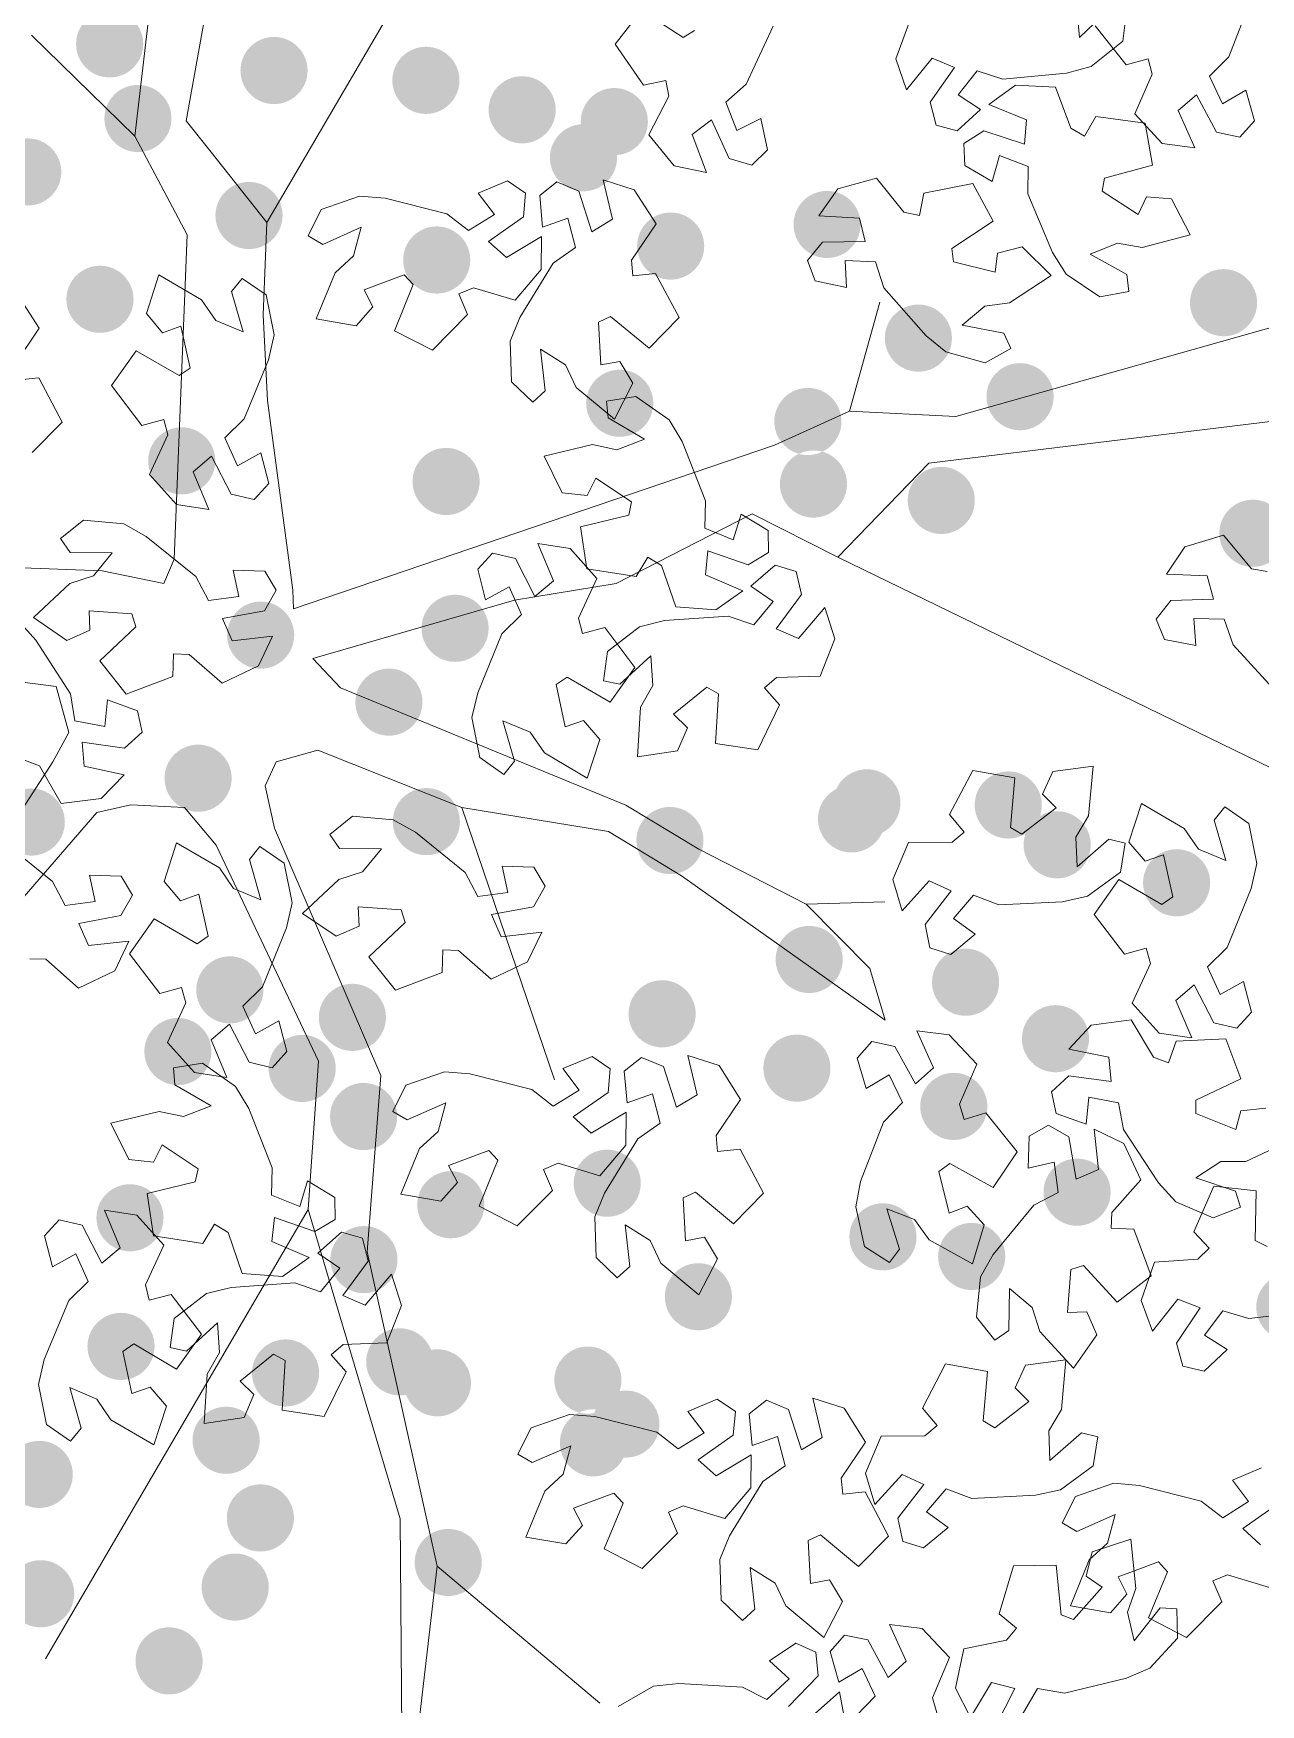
# Model space of a CAD drawing. Header units: millimetres. Extents: x 935 to 13922, y 3203 to 7816.
# Drawn here: x 4576.4 to 4662.7, y 5861.3 to 5978.7 of the extents above; entities that cross this region are included whole.
import ezdxf

# ---------------------------------------------------------------- set-up
doc = ezdxf.new("R2010")
doc.units = ezdxf.units.MM
doc.layers.add('ALBERI frutti - Fruit', color=7, linetype='Continuous', lineweight=5, true_color=0xfd8930)
doc.layers.add('Albero_tronco', color=7, linetype='Continuous', lineweight=5, true_color=0x846648)
doc.layers.add('ALBERO - TREE', color=96, linetype='Continuous', lineweight=5)

msp = doc.modelspace()

# ---------------------------------------------------------------- hatches: boundary and pattern name
at = {"layer": 'ALBERI frutti - Fruit', "lineweight": 30}
h = msp.add_hatch(color=256, dxfattribs=at)
h.dxf.hatch_style = 1
edge = h.paths.add_edge_path()
edge.add_arc((4549.41, 6018.73), 2.36, 0, 360)
edge = h.paths.add_edge_path()
edge.add_arc((4539.48, 6018.89), 2.36, 0, 360)
edge = h.paths.add_edge_path()
edge.add_arc((4552.74, 6002.31), 2.36, 0, 360)
edge = h.paths.add_edge_path()
edge.add_arc((4554.26, 5991.51), 2.36, 0, 360)
edge = h.paths.add_edge_path()
edge.add_arc((4585.81, 5998.72), 2.36, 0, 360)
edge = h.paths.add_edge_path()
edge.add_arc((4589.46, 6003.05), 2.36, 0, 360)
edge = h.paths.add_edge_path()
edge.add_arc((4569.22, 5983.45), 2.36, 0, 360)
edge = h.paths.add_edge_path()
edge.add_arc((4576.05, 5968.99), 2.36, 0, 360)
edge = h.paths.add_edge_path()
edge.add_arc((4581.81, 5977.99), 2.36, 0, 360)
edge = h.paths.add_edge_path()
edge.add_arc((4582.44, 5987.03), 2.36, 0, 360)
edge = h.paths.add_edge_path()
edge.add_arc((4629.33, 5997.55), 2.36, 0, 360)
edge = h.paths.add_edge_path()
edge.add_arc((4635.38, 5985.69), 2.36, 0, 360)
edge = h.paths.add_edge_path()
edge.add_arc((4640.37, 5994.86), 2.36, 0, 360)
edge = h.paths.add_edge_path()
edge.add_arc((4641.2, 6003.59), 2.36, 0, 360)
edge = h.paths.add_edge_path()
edge.add_arc((4630.2, 6005.19), 2.36, 0, 360)
edge = h.paths.add_edge_path()
edge.add_arc((4647.64, 6013.25), 2.36, 0, 360)
edge = h.paths.add_edge_path()
edge.add_arc((4633.17, 6015.07), 2.36, 0, 360)
edge = h.paths.add_edge_path()
edge.add_arc((4620.41, 6013.55), 2.36, 0, 360)
edge = h.paths.add_edge_path()
edge.add_arc((4600.65, 6023.28), 2.36, 0, 360)
edge = h.paths.add_edge_path()
edge.add_arc((4605.3, 6028.47), 2.36, 0, 360)
edge = h.paths.add_edge_path()
edge.add_arc((4630.49, 6038.61), 2.36, 0, 360)
edge = h.paths.add_edge_path()
edge.add_arc((4637.87, 6048.87), 2.36, 0, 360)
edge = h.paths.add_edge_path()
edge.add_arc((4630.1, 6043.01), 2.36, 0, 360)
edge = h.paths.add_edge_path()
edge.add_arc((4616.87, 6044.29), 2.36, 0, 360)
edge = h.paths.add_edge_path()
edge.add_arc((4610.01, 6064.92), 2.36, 0, 360)
edge = h.paths.add_edge_path()
edge.add_arc((4614.33, 6061.55), 2.36, 0, 360)
edge = h.paths.add_edge_path()
edge.add_arc((4620.46, 6055.34), 2.36, 0, 360)
edge = h.paths.add_edge_path()
edge.add_arc((4631.46, 6056.86), 2.36, 0, 360)
edge = h.paths.add_edge_path()
edge.add_arc((4580.32, 6051.6), 2.36, 0, 360)
edge = h.paths.add_edge_path()
edge.add_arc((4586.07, 6040.24), 2.36, 0, 360)
edge = h.paths.add_edge_path()
edge.add_arc((4591.62, 6027.99), 2.36, 0, 360)
edge = h.paths.add_edge_path()
edge.add_arc((4604.66, 6038.79), 2.36, 0, 360)
edge = h.paths.add_edge_path()
edge.add_arc((4575.49, 6014.85), 2.36, 0, 360)
edge = h.paths.add_edge_path()
edge.add_arc((4587.23, 6017.93), 2.36, 0, 360)
edge = h.paths.add_edge_path()
edge.add_arc((4598.07, 6001.12), 2.36, 0, 360)
edge = h.paths.add_edge_path()
edge.add_arc((4598.88, 5984.09), 2.36, 0, 360)
edge = h.paths.add_edge_path()
edge.add_arc((4604.05, 5975.43), 2.36, 0, 360)
edge = h.paths.add_edge_path()
edge.add_arc((4617.3, 5972.53), 2.36, 0, 360)
edge = h.paths.add_edge_path()
edge.add_arc((4604.81, 5962.8), 2.36, 0, 360)
edge = h.paths.add_edge_path()
edge.add_arc((4593.37, 5976.12), 2.36, 0, 360)
edge = h.paths.add_edge_path()
edge.add_arc((4591.61, 5965.93), 2.36, 0, 360)
edge = h.paths.add_edge_path()
edge.add_arc((4561.25, 6013.27), 2.36, 0, 360)
edge = h.paths.add_edge_path()
edge.add_arc((4603.28, 6014.88), 2.36, 0, 360)
edge = h.paths.add_edge_path()
edge.add_arc((4619.86, 6001.37), 2.36, 0, 360)
edge = h.paths.add_edge_path()
edge.add_arc((4550.25, 6047.44), 2.36, 0, 360)
edge = h.paths.add_edge_path()
edge.add_arc((4544.71, 6040.15), 2.36, 0, 360)
edge = h.paths.add_edge_path()
edge.add_arc((4566.61, 6037.84), 2.36, 0, 360)
edge = h.paths.add_edge_path()
edge.add_arc((4564.56, 6054.05), 2.36, 0, 360)
edge = h.paths.add_edge_path()
edge.add_arc((4583, 6064.31), 2.36, 0, 360)
edge = h.paths.add_edge_path()
edge.add_arc((4546.84, 5987), 2.36, 0, 360)
h = msp.add_hatch(color=256, dxfattribs=at)
h.dxf.hatch_style = 1
edge = h.paths.add_edge_path()
edge.add_arc((4550.22, 5927.17), 2.36, 0, 360)
edge = h.paths.add_edge_path()
edge.add_arc((4540.29, 5927.32), 2.36, 0, 360)
edge = h.paths.add_edge_path()
edge.add_arc((4553.55, 5910.75), 2.36, 0, 360)
edge = h.paths.add_edge_path()
edge.add_arc((4555.07, 5899.95), 2.36, 0, 360)
edge = h.paths.add_edge_path()
edge.add_arc((4586.61, 5907.16), 2.36, 0, 360)
edge = h.paths.add_edge_path()
edge.add_arc((4590.26, 5911.49), 2.36, 0, 360)
edge = h.paths.add_edge_path()
edge.add_arc((4570.02, 5891.89), 2.36, 0, 360)
edge = h.paths.add_edge_path()
edge.add_arc((4576.86, 5877.43), 2.36, 0, 360)
edge = h.paths.add_edge_path()
edge.add_arc((4582.61, 5886.43), 2.36, 0, 360)
edge = h.paths.add_edge_path()
edge.add_arc((4583.24, 5895.47), 2.36, 0, 360)
edge = h.paths.add_edge_path()
edge.add_arc((4630.14, 5905.99), 2.36, 0, 360)
edge = h.paths.add_edge_path()
edge.add_arc((4636.19, 5894.13), 2.36, 0, 360)
edge = h.paths.add_edge_path()
edge.add_arc((4641.17, 5903.3), 2.36, 0, 360)
edge = h.paths.add_edge_path()
edge.add_arc((4642, 5912.03), 2.36, 0, 360)
edge = h.paths.add_edge_path()
edge.add_arc((4631, 5913.63), 2.36, 0, 360)
edge = h.paths.add_edge_path()
edge.add_arc((4648.44, 5921.69), 2.36, 0, 360)
edge = h.paths.add_edge_path()
edge.add_arc((4633.98, 5923.51), 2.36, 0, 360)
edge = h.paths.add_edge_path()
edge.add_arc((4621.21, 5921.99), 2.36, 0, 360)
edge = h.paths.add_edge_path()
edge.add_arc((4601.45, 5931.72), 2.36, 0, 360)
edge = h.paths.add_edge_path()
edge.add_arc((4606.1, 5936.91), 2.36, 0, 360)
edge = h.paths.add_edge_path()
edge.add_arc((4631.3, 5947.05), 2.36, 0, 360)
edge = h.paths.add_edge_path()
edge.add_arc((4638.68, 5957.31), 2.36, 0, 360)
edge = h.paths.add_edge_path()
edge.add_arc((4630.91, 5951.45), 2.36, 0, 360)
edge = h.paths.add_edge_path()
edge.add_arc((4617.68, 5952.73), 2.36, 0, 360)
edge = h.paths.add_edge_path()
edge.add_arc((4610.82, 5973.36), 2.36, 0, 360)
edge = h.paths.add_edge_path()
edge.add_arc((4615.13, 5969.99), 2.36, 0, 360)
edge = h.paths.add_edge_path()
edge.add_arc((4621.26, 5963.78), 2.36, 0, 360)
edge = h.paths.add_edge_path()
edge.add_arc((4632.26, 5965.3), 2.36, 0, 360)
edge = h.paths.add_edge_path()
edge.add_arc((4581.13, 5960.04), 2.36, 0, 360)
edge = h.paths.add_edge_path()
edge.add_arc((4586.88, 5948.68), 2.36, 0, 360)
edge = h.paths.add_edge_path()
edge.add_arc((4592.43, 5936.43), 2.36, 0, 360)
edge = h.paths.add_edge_path()
edge.add_arc((4605.47, 5947.23), 2.36, 0, 360)
edge = h.paths.add_edge_path()
edge.add_arc((4576.3, 5923.29), 2.36, 0, 360)
edge = h.paths.add_edge_path()
edge.add_arc((4588.03, 5926.37), 2.36, 0, 360)
edge = h.paths.add_edge_path()
edge.add_arc((4598.88, 5909.56), 2.36, 0, 360)
edge = h.paths.add_edge_path()
edge.add_arc((4599.69, 5892.53), 2.36, 0, 360)
edge = h.paths.add_edge_path()
edge.add_arc((4604.86, 5883.87), 2.36, 0, 360)
edge = h.paths.add_edge_path()
edge.add_arc((4618.11, 5880.97), 2.36, 0, 360)
edge = h.paths.add_edge_path()
edge.add_arc((4605.62, 5871.24), 2.36, 0, 360)
edge = h.paths.add_edge_path()
edge.add_arc((4594.18, 5884.56), 2.36, 0, 360)
edge = h.paths.add_edge_path()
edge.add_arc((4592.41, 5874.37), 2.36, 0, 360)
edge = h.paths.add_edge_path()
edge.add_arc((4562.06, 5921.71), 2.36, 0, 360)
edge = h.paths.add_edge_path()
edge.add_arc((4604.08, 5923.32), 2.36, 0, 360)
edge = h.paths.add_edge_path()
edge.add_arc((4620.66, 5909.81), 2.36, 0, 360)
edge = h.paths.add_edge_path()
edge.add_arc((4551.05, 5955.88), 2.36, 0, 360)
edge = h.paths.add_edge_path()
edge.add_arc((4545.52, 5948.59), 2.36, 0, 360)
edge = h.paths.add_edge_path()
edge.add_arc((4567.42, 5946.28), 2.36, 0, 360)
edge = h.paths.add_edge_path()
edge.add_arc((4565.37, 5962.49), 2.36, 0, 360)
edge = h.paths.add_edge_path()
edge.add_arc((4583.8, 5972.75), 2.36, 0, 360)
edge = h.paths.add_edge_path()
edge.add_arc((4547.65, 5895.44), 2.36, 0, 360)
h = msp.add_hatch(color=256, dxfattribs=at)
h.dxf.hatch_style = 1
edge = h.paths.add_edge_path()
edge.add_arc((4645, 5924.49), 2.36, 0, 360)
edge = h.paths.add_edge_path()
edge.add_arc((4635.06, 5924.64), 2.36, 0, 360)
edge = h.paths.add_edge_path()
edge.add_arc((4648.32, 5908.06), 2.36, 0, 360)
edge = h.paths.add_edge_path()
edge.add_arc((4649.84, 5897.27), 2.36, 0, 360)
edge = h.paths.add_edge_path()
edge.add_arc((4681.39, 5904.47), 2.36, 0, 360)
edge = h.paths.add_edge_path()
edge.add_arc((4685.04, 5908.8), 2.36, 0, 360)
edge = h.paths.add_edge_path()
edge.add_arc((4664.8, 5889.2), 2.36, 0, 360)
edge = h.paths.add_edge_path()
edge.add_arc((4671.63, 5874.74), 2.36, 0, 360)
edge = h.paths.add_edge_path()
edge.add_arc((4677.39, 5883.74), 2.36, 0, 360)
edge = h.paths.add_edge_path()
edge.add_arc((4678.02, 5892.79), 2.36, 0, 360)
edge = h.paths.add_edge_path()
edge.add_arc((4724.92, 5903.3), 2.36, 0, 360)
edge = h.paths.add_edge_path()
edge.add_arc((4730.97, 5891.45), 2.36, 0, 360)
edge = h.paths.add_edge_path()
edge.add_arc((4735.95, 5900.62), 2.36, 0, 360)
edge = h.paths.add_edge_path()
edge.add_arc((4736.78, 5909.34), 2.36, 0, 360)
edge = h.paths.add_edge_path()
edge.add_arc((4725.78, 5910.94), 2.36, 0, 360)
edge = h.paths.add_edge_path()
edge.add_arc((4743.22, 5919), 2.36, 0, 360)
edge = h.paths.add_edge_path()
edge.add_arc((4728.75, 5920.82), 2.36, 0, 360)
edge = h.paths.add_edge_path()
edge.add_arc((4715.99, 5919.3), 2.36, 0, 360)
edge = h.paths.add_edge_path()
edge.add_arc((4696.23, 5929.03), 2.36, 0, 360)
edge = h.paths.add_edge_path()
edge.add_arc((4700.88, 5934.22), 2.36, 0, 360)
edge = h.paths.add_edge_path()
edge.add_arc((4726.07, 5944.36), 2.36, 0, 360)
edge = h.paths.add_edge_path()
edge.add_arc((4733.46, 5954.62), 2.36, 0, 360)
edge = h.paths.add_edge_path()
edge.add_arc((4725.69, 5948.77), 2.36, 0, 360)
edge = h.paths.add_edge_path()
edge.add_arc((4712.45, 5950.04), 2.36, 0, 360)
edge = h.paths.add_edge_path()
edge.add_arc((4705.6, 5970.67), 2.36, 0, 360)
edge = h.paths.add_edge_path()
edge.add_arc((4709.91, 5967.3), 2.36, 0, 360)
edge = h.paths.add_edge_path()
edge.add_arc((4716.04, 5961.09), 2.36, 0, 360)
edge = h.paths.add_edge_path()
edge.add_arc((4727.04, 5962.61), 2.36, 0, 360)
edge = h.paths.add_edge_path()
edge.add_arc((4675.91, 5957.35), 2.36, 0, 360)
edge = h.paths.add_edge_path()
edge.add_arc((4681.65, 5945.99), 2.36, 0, 360)
edge = h.paths.add_edge_path()
edge.add_arc((4687.21, 5933.74), 2.36, 0, 360)
edge = h.paths.add_edge_path()
edge.add_arc((4700.24, 5944.54), 2.36, 0, 360)
edge = h.paths.add_edge_path()
edge.add_arc((4671.07, 5920.61), 2.36, 0, 360)
edge = h.paths.add_edge_path()
edge.add_arc((4682.81, 5923.68), 2.36, 0, 360)
edge = h.paths.add_edge_path()
edge.add_arc((4693.66, 5906.87), 2.36, 0, 360)
edge = h.paths.add_edge_path()
edge.add_arc((4694.47, 5889.84), 2.36, 0, 360)
edge = h.paths.add_edge_path()
edge.add_arc((4699.63, 5881.18), 2.36, 0, 360)
edge = h.paths.add_edge_path()
edge.add_arc((4712.89, 5878.28), 2.36, 0, 360)
edge = h.paths.add_edge_path()
edge.add_arc((4700.4, 5868.55), 2.36, 0, 360)
edge = h.paths.add_edge_path()
edge.add_arc((4688.96, 5881.88), 2.36, 0, 360)
edge = h.paths.add_edge_path()
edge.add_arc((4687.19, 5871.68), 2.36, 0, 360)
edge = h.paths.add_edge_path()
edge.add_arc((4656.84, 5919.02), 2.36, 0, 360)
edge = h.paths.add_edge_path()
edge.add_arc((4698.86, 5920.63), 2.36, 0, 360)
edge = h.paths.add_edge_path()
edge.add_arc((4715.44, 5907.12), 2.36, 0, 360)
edge = h.paths.add_edge_path()
edge.add_arc((4645.83, 5953.19), 2.36, 0, 360)
edge = h.paths.add_edge_path()
edge.add_arc((4640.29, 5945.9), 2.36, 0, 360)
edge = h.paths.add_edge_path()
edge.add_arc((4662.2, 5943.59), 2.36, 0, 360)
edge = h.paths.add_edge_path()
edge.add_arc((4660.14, 5959.8), 2.36, 0, 360)
edge = h.paths.add_edge_path()
edge.add_arc((4678.58, 5970.06), 2.36, 0, 360)
edge = h.paths.add_edge_path()
edge.add_arc((4642.43, 5892.75), 2.36, 0, 360)
h = msp.add_hatch(color=256, dxfattribs=at)
h.dxf.hatch_style = 1
edge = h.paths.add_edge_path()
edge.add_arc((4534.75, 5859.78), 2.36, 0, 360)
edge = h.paths.add_edge_path()
edge.add_arc((4524.82, 5859.93), 2.36, 0, 360)
edge = h.paths.add_edge_path()
edge.add_arc((4538.08, 5843.36), 2.36, 0, 360)
edge = h.paths.add_edge_path()
edge.add_arc((4539.6, 5832.56), 2.36, 0, 360)
edge = h.paths.add_edge_path()
edge.add_arc((4571.15, 5839.76), 2.36, 0, 360)
edge = h.paths.add_edge_path()
edge.add_arc((4574.8, 5844.09), 2.36, 0, 360)
edge = h.paths.add_edge_path()
edge.add_arc((4554.56, 5824.5), 2.36, 0, 360)
edge = h.paths.add_edge_path()
edge.add_arc((4561.39, 5810.04), 2.36, 0, 360)
edge = h.paths.add_edge_path()
edge.add_arc((4567.15, 5819.04), 2.36, 0, 360)
edge = h.paths.add_edge_path()
edge.add_arc((4567.78, 5828.08), 2.36, 0, 360)
edge = h.paths.add_edge_path()
edge.add_arc((4614.67, 5838.6), 2.36, 0, 360)
edge = h.paths.add_edge_path()
edge.add_arc((4620.72, 5826.74), 2.36, 0, 360)
edge = h.paths.add_edge_path()
edge.add_arc((4625.71, 5835.91), 2.36, 0, 360)
edge = h.paths.add_edge_path()
edge.add_arc((4626.54, 5844.64), 2.36, 0, 360)
edge = h.paths.add_edge_path()
edge.add_arc((4615.54, 5846.24), 2.36, 0, 360)
edge = h.paths.add_edge_path()
edge.add_arc((4632.98, 5854.3), 2.36, 0, 360)
edge = h.paths.add_edge_path()
edge.add_arc((4618.51, 5856.12), 2.36, 0, 360)
edge = h.paths.add_edge_path()
edge.add_arc((4605.75, 5854.59), 2.36, 0, 360)
edge = h.paths.add_edge_path()
edge.add_arc((4585.99, 5864.32), 2.36, 0, 360)
edge = h.paths.add_edge_path()
edge.add_arc((4590.64, 5869.51), 2.36, 0, 360)
edge = h.paths.add_edge_path()
edge.add_arc((4615.83, 5879.65), 2.36, 0, 360)
edge = h.paths.add_edge_path()
edge.add_arc((4623.21, 5889.92), 2.36, 0, 360)
edge = h.paths.add_edge_path()
edge.add_arc((4615.44, 5884.06), 2.36, 0, 360)
edge = h.paths.add_edge_path()
edge.add_arc((4602.21, 5885.34), 2.36, 0, 360)
edge = h.paths.add_edge_path()
edge.add_arc((4595.35, 5905.97), 2.36, 0, 360)
edge = h.paths.add_edge_path()
edge.add_arc((4599.67, 5902.59), 2.36, 0, 360)
edge = h.paths.add_edge_path()
edge.add_arc((4605.8, 5896.39), 2.36, 0, 360)
edge = h.paths.add_edge_path()
edge.add_arc((4616.8, 5897.9), 2.36, 0, 360)
edge = h.paths.add_edge_path()
edge.add_arc((4565.66, 5892.65), 2.36, 0, 360)
edge = h.paths.add_edge_path()
edge.add_arc((4571.41, 5881.29), 2.36, 0, 360)
edge = h.paths.add_edge_path()
edge.add_arc((4576.96, 5869.04), 2.36, 0, 360)
edge = h.paths.add_edge_path()
edge.add_arc((4590, 5879.83), 2.36, 0, 360)
edge = h.paths.add_edge_path()
edge.add_arc((4560.83, 5855.9), 2.36, 0, 360)
edge = h.paths.add_edge_path()
edge.add_arc((4572.57, 5858.97), 2.36, 0, 360)
edge = h.paths.add_edge_path()
edge.add_arc((4583.41, 5842.16), 2.36, 0, 360)
edge = h.paths.add_edge_path()
edge.add_arc((4584.23, 5825.14), 2.36, 0, 360)
edge = h.paths.add_edge_path()
edge.add_arc((4589.39, 5816.48), 2.36, 0, 360)
edge = h.paths.add_edge_path()
edge.add_arc((4602.64, 5813.57), 2.36, 0, 360)
edge = h.paths.add_edge_path()
edge.add_arc((4590.15, 5803.84), 2.36, 0, 360)
edge = h.paths.add_edge_path()
edge.add_arc((4578.71, 5817.17), 2.36, 0, 360)
edge = h.paths.add_edge_path()
edge.add_arc((4576.95, 5806.97), 2.36, 0, 360)
edge = h.paths.add_edge_path()
edge.add_arc((4546.59, 5854.31), 2.36, 0, 360)
edge = h.paths.add_edge_path()
edge.add_arc((4588.62, 5855.93), 2.36, 0, 360)
edge = h.paths.add_edge_path()
edge.add_arc((4605.2, 5842.42), 2.36, 0, 360)
edge = h.paths.add_edge_path()
edge.add_arc((4535.59, 5888.48), 2.36, 0, 360)
edge = h.paths.add_edge_path()
edge.add_arc((4530.05, 5881.2), 2.36, 0, 360)
edge = h.paths.add_edge_path()
edge.add_arc((4551.95, 5878.89), 2.36, 0, 360)
edge = h.paths.add_edge_path()
edge.add_arc((4549.9, 5895.09), 2.36, 0, 360)
edge = h.paths.add_edge_path()
edge.add_arc((4568.34, 5905.36), 2.36, 0, 360)
edge = h.paths.add_edge_path()
edge.add_arc((4532.18, 5828.05), 2.36, 0, 360)

# ---------------------------------------------------------------- linework, layer by layer
at = {"layer": 'ALBERO - TREE', "lineweight": 9}
for points in [[(4662.13, 5981.27), (4660.5, 5977.09), (4659.16, 5975.72), (4660.07, 5973.79), (4661.7, 5974.73), (4662.31, 5972.58), (4661.28, 5971.43), (4659.65, 5971.78), (4659.65, 5971.78), (4658.24, 5974.42), (4656.96, 5973.3), (4658.12, 5970.69), (4655.83, 5971), (4653.9, 5973.07), (4655.13, 5975.87), (4654.83, 5976.95), (4653.3, 5976.51), (4653.3, 5976.51), (4651.12, 5979.26)], [(4628.48, 5979.23), (4626.57, 5975.17), (4625.14, 5973.9), (4625.92, 5971.91), (4627.61, 5972.74), (4628.07, 5970.55), (4626.97, 5969.47), (4625.37, 5969.93), (4625.37, 5969.93), (4624.13, 5972.66), (4622.78, 5971.63), (4623.77, 5968.95), (4621.5, 5969.41), (4619.72, 5971.6), (4621.13, 5974.32), (4620.91, 5975.41), (4619.35, 5975.08), (4619.35, 5975.08), (4617.36, 5977.97), (4619.21, 5980.34), (4622.14, 5978.43), (4622.94, 5978.93)], [(4653.31, 5980.25), (4653.06, 5978.19), (4650.84, 5976.4), (4649.1, 5975.93), (4644.63, 5975.51), (4642.81, 5976.1), (4641.48, 5974.42), (4643.06, 5973.38), (4641.41, 5971.88), (4639.92, 5972.27), (4639.5, 5973.89), (4639.5, 5973.89), (4641.23, 5976.34), (4639.66, 5976.98), (4637.84, 5974.77), (4637.09, 5976.95), (4638.08, 5979.61)], [(4649.83, 5980.5), (4650, 5978.43), (4652.14, 5980.47)], [(4575.34, 5960.38), (4576.86, 5958), (4575.14, 5955.46)], [(4575.24, 5954.35), (4576.83, 5954.51), (4576.83, 5954.51), (4578.48, 5951.4), (4576.37, 5949.26)], [(4663.85, 5932.44), (4660.82, 5935.75), (4660.19, 5937.56), (4658.05, 5937.6), (4658.18, 5935.71), (4655.98, 5936.12), (4655.39, 5937.55), (4656.43, 5938.86), (4656.43, 5938.86), (4659.43, 5938.96), (4658.99, 5940.6), (4656.13, 5940.71), (4657.42, 5942.63), (4660.13, 5943.45), (4662.1, 5941.1), (4663.2, 5940.9)], [(4575.42, 5937.41), (4576.63, 5936.08), (4579.05, 5932.31), (4579.37, 5930.41), (4581.46, 5930.01), (4581.66, 5931.88), (4583.76, 5931.11), (4584.09, 5929.6), (4582.85, 5928.49), (4582.85, 5928.49), (4579.87, 5928.9), (4580.02, 5927.21), (4582.82, 5926.61), (4581.22, 5924.94), (4578.41, 5924.6), (4576.87, 5927.25), (4575.82, 5927.64)], [(4574.29, 5921.94), (4577.78, 5919.12), (4578.68, 5917.43), (4580.8, 5917.71), (4580.39, 5919.55), (4582.62, 5919.48), (4583.42, 5918.15), (4582.59, 5916.71), (4582.59, 5916.71), (4579.64, 5916.16), (4580.32, 5914.6), (4583.16, 5914.92), (4582.18, 5912.83), (4579.62, 5911.61), (4577.32, 5913.64), (4576.2, 5913.67)], [(4664.85, 5900.91), (4661.7, 5899.42), (4659.94, 5899.42), (4658.19, 5898.29), (4660.99, 5897.35), (4661.34, 5896.22), (4659.41, 5895.47), (4656.78, 5896.6), (4655.56, 5897.92), (4653.1, 5901.67), (4652.76, 5903.56), (4650.66, 5903.94), (4650.48, 5902.06), (4648.38, 5902.81), (4648.03, 5904.32), (4649.26, 5905.44), (4649.26, 5905.44), (4652.24, 5905.06), (4652.07, 5906.75), (4649.26, 5907.32), (4650.84, 5909.01), (4653.65, 5909.38), (4655.22, 5906.75), (4656.27, 5906.37), (4656.8, 5907.88), (4656.8, 5907.88), (4660.31, 5908.06), (4661.35, 5905.24), (4658.2, 5903.74), (4658.2, 5902.8), (4661, 5901.67), (4661.35, 5902.99), (4663.11, 5903.17)], [(4666.38, 5888.9), (4661.92, 5888.39), (4660.09, 5888.93), (4658.8, 5887.22), (4660.4, 5886.22), (4658.78, 5884.68), (4657.28, 5885.05), (4656.83, 5886.65), (4656.83, 5886.65), (4658.5, 5889.14), (4656.92, 5889.74), (4655.15, 5887.49), (4654.35, 5889.66), (4655.28, 5892.34), (4658.34, 5892.56), (4659.14, 5893.33), (4658.04, 5894.48), (4658.04, 5894.48), (4659.45, 5897.69), (4662.44, 5897.37), (4662.36, 5893.87), (4663.2, 5893.45)], [(4663.36, 5869.49), (4660.42, 5870.37), (4659.39, 5869.94), (4660.01, 5868.47), (4660.01, 5868.47), (4657.54, 5865.97), (4654.87, 5867.35), (4656.19, 5870.58), (4655.56, 5871.28), (4652.73, 5870.22), (4653.35, 5869.02), (4652.18, 5867.7), (4649.37, 5868.19), (4650.69, 5871.42), (4651.99, 5872.6), (4652.52, 5874.61), (4649.82, 5873.42), (4648.8, 5874.02), (4649.72, 5875.87), (4652.42, 5876.81), (4654.22, 5876.66), (4658.56, 5875.55), (4660.08, 5874.38), (4661.9, 5875.52), (4660.76, 5877.03), (4662.82, 5877.89)], [(4663.94, 5875.35), (4661.49, 5873.63), (4662.75, 5872.49)], [(4644.1, 5859.72), (4645.46, 5862.39), (4643.82, 5862.8), (4642.34, 5860.35), (4641.28, 5862.41), (4641.87, 5865.18), (4644.88, 5865.77), (4645.59, 5866.63), (4644.35, 5867.64), (4644.35, 5867.64), (4645.37, 5871), (4648.37, 5871.04), (4648.72, 5867.56), (4649.6, 5867.24), (4651.61, 5869.5), (4650.49, 5870.27), (4650.91, 5871.99), (4653.63, 5872.87), (4653.97, 5869.4), (4653.38, 5867.75), (4653.85, 5865.72), (4655.68, 5868.04), (4656.86, 5867.99), (4656.91, 5865.92), (4654.96, 5863.82), (4653.31, 5863.11), (4648.95, 5862.06), (4647.06, 5862.38), (4645.99, 5860.53)], [(4634.31, 5860.47), (4635.64, 5861.85), (4634.72, 5863.78), (4633.09, 5862.82), (4632.47, 5864.97), (4633.49, 5866.13), (4635.12, 5865.79), (4635.12, 5865.79), (4636.55, 5863.16), (4637.82, 5864.29), (4636.64, 5866.89), (4638.94, 5866.6), (4640.88, 5864.55), (4639.67, 5861.73), (4639.98, 5860.66)], [(4617.57, 5861.12), (4620.05, 5862.55), (4621.84, 5862.74), (4626.32, 5862.47), (4628.03, 5861.6), (4629.6, 5863.06), (4628.2, 5864.33), (4630.06, 5865.56), (4631.47, 5864.94), (4631.64, 5863.28), (4631.64, 5863.28), (4629.55, 5861.12)], [(4631.01, 5860.25), (4633.14, 5862.15), (4633.55, 5859.88)]]:
    msp.add_lwpolyline(points, dxfattribs=at)
for points in [[(4651.45, 5960.21), (4649.07, 5961.8), (4648.11, 5963.32), (4646.38, 5967.46), (4646.39, 5969.38), (4644.39, 5970.14), (4643.88, 5968.32), (4641.95, 5969.45), (4641.88, 5970.99), (4643.29, 5971.87), (4643.29, 5971.87), (4646.15, 5970.95), (4646.29, 5972.65), (4643.64, 5973.72), (4645.5, 5975.09), (4648.33, 5974.94), (4649.39, 5972.06), (4650.36, 5971.5), (4651.15, 5972.88), (4651.15, 5972.88), (4654.63, 5972.42), (4655.15, 5969.46), (4651.77, 5968.56), (4651.6, 5967.64), (4654.14, 5966.01), (4654.73, 5967.24), (4656.49, 5967.1), (4657.79, 5964.56), (4654.42, 5963.67), (4652.69, 5963.99), (4650.76, 5963.21), (4653.35, 5961.77), (4653.48, 5960.59)], [(4596.69, 5966.35), (4599.39, 5967.29), (4601.19, 5967.15), (4605.53, 5966.04), (4607.05, 5964.87), (4608.87, 5966), (4607.73, 5967.51), (4609.79, 5968.37), (4611.06, 5967.5), (4610.91, 5965.84), (4610.91, 5965.84), (4608.46, 5964.11), (4609.72, 5962.98), (4612.18, 5964.45), (4612.15, 5962.14), (4610.33, 5959.97), (4607.39, 5960.85), (4606.36, 5960.42), (4606.98, 5958.96), (4606.98, 5958.96), (4604.51, 5956.46), (4601.84, 5957.83), (4603.16, 5961.07), (4602.53, 5961.76), (4599.7, 5960.71), (4600.32, 5959.5), (4599.15, 5958.18), (4596.34, 5958.67), (4597.66, 5961.9), (4598.96, 5963.09), (4599.49, 5965.1), (4596.79, 5963.9), (4595.77, 5964.5)], [(4610.07, 5954.23), (4609.98, 5957.09), (4610.65, 5958.76), (4613.01, 5962.58), (4614.58, 5963.68), (4614.03, 5965.75), (4612.26, 5965.11), (4612.05, 5967.34), (4613.26, 5968.29), (4614.8, 5967.65), (4614.8, 5967.65), (4615.72, 5964.79), (4617.18, 5965.66), (4616.51, 5968.44), (4618.7, 5967.73), (4620.23, 5965.34), (4618.51, 5962.8), (4618.61, 5961.69), (4620.2, 5961.85), (4620.2, 5961.85), (4621.85, 5958.75), (4619.74, 5956.61), (4617.04, 5958.83), (4616.19, 5958.44), (4616.35, 5955.42), (4617.69, 5955.66), (4618.6, 5954.14), (4617.3, 5951.61), (4614.61, 5953.83), (4613.87, 5955.42), (4612.1, 5956.53), (4612.44, 5953.6), (4611.56, 5952.8)], [(4643.37, 5955.58), (4640.61, 5956.34), (4639.22, 5957.47), (4636.26, 5960.85), (4635.67, 5962.67), (4633.53, 5962.76), (4633.62, 5960.87), (4631.43, 5961.33), (4630.88, 5962.77), (4631.94, 5964.05), (4631.94, 5964.05), (4634.94, 5964.09), (4634.54, 5965.74), (4631.68, 5965.91), (4633.01, 5967.8), (4635.74, 5968.56), (4637.66, 5966.17), (4638.75, 5965.94), (4639.07, 5967.51), (4639.07, 5967.51), (4642.52, 5968.17), (4643.95, 5965.53), (4641.03, 5963.6), (4641.16, 5962.67), (4644.09, 5961.94), (4644.25, 5963.29), (4645.97, 5963.72), (4648.01, 5961.72), (4645.09, 5959.8), (4643.35, 5959.56), (4641.77, 5958.21), (4644.68, 5957.66), (4645.18, 5956.59)], [(4592.82, 5960.35), (4593.38, 5957.54), (4592.99, 5955.78), (4591.28, 5951.63), (4589.92, 5950.29), (4590.79, 5948.34), (4592.44, 5949.25), (4593.01, 5947.09), (4591.97, 5945.96), (4590.35, 5946.33), (4590.35, 5946.33), (4588.97, 5949), (4587.68, 5947.91), (4588.79, 5945.27), (4586.51, 5945.62), (4584.62, 5947.72), (4585.9, 5950.51), (4585.61, 5951.59), (4584.07, 5951.17), (4584.07, 5951.17), (4581.94, 5953.97), (4583.67, 5956.42), (4586.69, 5954.67), (4587.47, 5955.2), (4586.82, 5958.15), (4585.53, 5957.69), (4584.39, 5959.04), (4585.26, 5961.76), (4588.28, 5960), (4589.27, 5958.55), (4591.19, 5957.74), (4590.38, 5960.59), (4591.12, 5961.51)], [(4618.8, 5953.21), (4621.15, 5951.57), (4622.08, 5950.03), (4623.72, 5945.86), (4623.67, 5943.94), (4625.65, 5943.14), (4626.21, 5944.94), (4628.11, 5943.78), (4628.15, 5942.23), (4626.71, 5941.38), (4626.71, 5941.38), (4623.88, 5942.36), (4623.7, 5940.67), (4626.33, 5939.55), (4624.44, 5938.21), (4621.62, 5938.42), (4620.61, 5941.32), (4619.66, 5941.9), (4618.84, 5940.54), (4618.84, 5940.54), (4615.37, 5941.08), (4614.91, 5944.05), (4618.31, 5944.87), (4618.5, 5945.79), (4615.99, 5947.47), (4615.38, 5946.25), (4613.62, 5946.43), (4612.37, 5949), (4615.77, 5949.82), (4617.48, 5949.46), (4619.43, 5950.21), (4616.87, 5951.7), (4616.76, 5952.87)], [(4579.96, 5944.52), (4582.81, 5944.25), (4584.38, 5943.37), (4587.88, 5940.56), (4588.77, 5938.86), (4590.89, 5939.15), (4590.49, 5940.99), (4592.72, 5940.92), (4593.51, 5939.59), (4592.69, 5938.14), (4592.69, 5938.14), (4589.74, 5937.59), (4590.42, 5936.04), (4593.26, 5936.35), (4592.27, 5934.26), (4589.72, 5933.05), (4587.41, 5935.07), (4586.3, 5935.11), (4586.26, 5933.52), (4586.26, 5933.52), (4582.97, 5932.27), (4581.11, 5934.63), (4583.66, 5937.02), (4583.37, 5937.92), (4580.36, 5938.14), (4580.42, 5936.78), (4578.81, 5936.06), (4576.45, 5937.68), (4579, 5940.07), (4580.67, 5940.6), (4581.99, 5942.21), (4579.04, 5942.25), (4578.36, 5943.22)], [(4607.83, 5927.82), (4607.29, 5930.63), (4607.69, 5932.38), (4609.4, 5936.52), (4610.77, 5937.87), (4609.91, 5939.82), (4608.25, 5938.91), (4607.69, 5941.07), (4608.74, 5942.2), (4610.36, 5941.82), (4610.36, 5941.82), (4611.72, 5939.15), (4613.02, 5940.24), (4611.92, 5942.88), (4614.2, 5942.52), (4616.08, 5940.41), (4614.79, 5937.63), (4615.07, 5936.55), (4616.62, 5936.96), (4616.62, 5936.96), (4618.74, 5934.16), (4617, 5931.71), (4613.98, 5933.47), (4613.21, 5932.95), (4613.85, 5929.99), (4615.13, 5930.44), (4616.27, 5929.1), (4615.39, 5926.38), (4612.38, 5928.15), (4611.39, 5929.6), (4609.47, 5930.41), (4610.28, 5927.57), (4609.54, 5926.64)], [(4616.82, 5935.27), (4619.08, 5937.02), (4620.83, 5937.45), (4625.3, 5937.77), (4627.11, 5937.15), (4628.47, 5938.8), (4626.91, 5939.87), (4628.6, 5941.34), (4630.08, 5940.91), (4630.46, 5939.29), (4630.46, 5939.29), (4628.69, 5936.88), (4630.24, 5936.2), (4632.11, 5938.38), (4632.81, 5936.18), (4631.77, 5933.54), (4628.71, 5933.45), (4627.87, 5932.72), (4628.92, 5931.52), (4628.92, 5931.52), (4627.38, 5928.37), (4624.41, 5928.82), (4624.63, 5932.31), (4623.81, 5932.77), (4621.46, 5930.87), (4622.44, 5929.92), (4621.74, 5928.3), (4618.92, 5927.87), (4619.15, 5931.36), (4620, 5932.89), (4619.87, 5934.97), (4617.69, 5932.98), (4616.53, 5933.22)], [(4652.89, 5919.76), (4650.58, 5918.07), (4648.82, 5917.68), (4644.34, 5917.47), (4642.55, 5918.14), (4641.15, 5916.52), (4642.68, 5915.41), (4640.96, 5913.99), (4639.49, 5914.45), (4639.15, 5916.08), (4639.15, 5916.08), (4640.98, 5918.45), (4639.44, 5919.16), (4637.53, 5917.04), (4636.88, 5919.25), (4637.98, 5921.86), (4641.05, 5921.88), (4641.9, 5922.59), (4640.88, 5923.81), (4640.88, 5923.81), (4642.5, 5926.92), (4645.46, 5926.4), (4645.15, 5922.91), (4645.96, 5922.44), (4648.36, 5924.28), (4647.4, 5925.25), (4648.14, 5926.85), (4650.97, 5927.21), (4650.65, 5923.73), (4649.76, 5922.22), (4649.84, 5920.14), (4652.07, 5922.08), (4653.22, 5921.8)], [(4661.92, 5923.18), (4662.48, 5920.37), (4662.09, 5918.62), (4660.39, 5914.47), (4659.02, 5913.12), (4659.9, 5911.17), (4661.54, 5912.09), (4662.11, 5909.93), (4661.07, 5908.79), (4659.45, 5909.17), (4659.45, 5909.17), (4658.08, 5911.84), (4656.78, 5910.74), (4657.9, 5908.11), (4655.61, 5908.45), (4653.72, 5910.56), (4655, 5913.34), (4654.71, 5914.42), (4653.18, 5914.01), (4653.18, 5914.01), (4651.04, 5916.8), (4652.77, 5919.26), (4655.8, 5917.5), (4656.57, 5918.03), (4655.92, 5920.98), (4654.63, 5920.53), (4653.49, 5921.87), (4654.36, 5924.59), (4657.38, 5922.83), (4658.37, 5921.38), (4660.29, 5920.58), (4659.48, 5923.42), (4660.22, 5924.35)], [(4598.89, 5923.71), (4601.74, 5923.44), (4603.31, 5922.57), (4606.81, 5919.75), (4607.7, 5918.06), (4609.82, 5918.34), (4609.42, 5920.18), (4611.65, 5920.11), (4612.44, 5918.78), (4611.62, 5917.34), (4611.62, 5917.34), (4608.67, 5916.79), (4609.35, 5915.23), (4612.19, 5915.55), (4611.2, 5913.46), (4608.65, 5912.24), (4606.34, 5914.27), (4605.23, 5914.3), (4605.19, 5912.71), (4605.19, 5912.71), (4601.9, 5911.46), (4600.04, 5913.82), (4602.59, 5916.22), (4602.3, 5917.11), (4599.29, 5917.33), (4599.35, 5915.97), (4597.74, 5915.26), (4595.38, 5916.87), (4597.93, 5919.26), (4599.6, 5919.8), (4600.92, 5921.41), (4597.97, 5921.44), (4597.29, 5922.41)], [(4594.08, 5920.41), (4594.64, 5917.6), (4594.25, 5915.85), (4592.55, 5911.7), (4591.18, 5910.35), (4592.06, 5908.4), (4593.7, 5909.32), (4594.27, 5907.16), (4593.23, 5906.02), (4591.61, 5906.4), (4591.61, 5906.4), (4590.24, 5909.07), (4588.94, 5907.97), (4590.06, 5905.34), (4587.77, 5905.69), (4585.88, 5907.79), (4587.16, 5910.58), (4586.87, 5911.66), (4585.34, 5911.24), (4585.34, 5911.24), (4583.2, 5914.03), (4584.93, 5916.49), (4587.96, 5914.73), (4588.73, 5915.26), (4588.08, 5918.21), (4586.79, 5917.76), (4585.65, 5919.1), (4586.52, 5921.82), (4589.54, 5920.07), (4590.53, 5918.62), (4592.45, 5917.81), (4591.64, 5920.65), (4592.38, 5921.58)], [(4634.9, 5893.45), (4634.28, 5896.25), (4634.62, 5898.01), (4636.22, 5902.2), (4637.56, 5903.58), (4636.63, 5905.51), (4635.01, 5904.55), (4634.38, 5906.7), (4635.4, 5907.86), (4637.03, 5907.52), (4637.03, 5907.52), (4638.47, 5904.89), (4639.74, 5906.02), (4638.56, 5908.62), (4640.85, 5908.33), (4642.79, 5906.27), (4641.58, 5903.46), (4641.89, 5902.39), (4643.42, 5902.84), (4643.42, 5902.84), (4645.62, 5900.1), (4643.95, 5897.6), (4640.89, 5899.28), (4640.13, 5898.73), (4640.85, 5895.8), (4642.12, 5896.28), (4643.3, 5894.97), (4642.49, 5892.23), (4639.43, 5893.91), (4638.41, 5895.34), (4636.47, 5896.09), (4637.35, 5893.27), (4636.64, 5892.33)], [(4602.64, 5904.8), (4605.35, 5905.74), (4607.14, 5905.59), (4611.49, 5904.48), (4613.01, 5903.31), (4614.82, 5904.45), (4613.68, 5905.96), (4615.74, 5906.82), (4617.01, 5905.94), (4616.86, 5904.28), (4616.86, 5904.28), (4614.41, 5902.56), (4615.67, 5901.42), (4618.13, 5902.89), (4618.1, 5900.58), (4616.28, 5898.42), (4613.34, 5899.3), (4612.31, 5898.87), (4612.94, 5897.4), (4612.94, 5897.4), (4610.47, 5894.9), (4607.79, 5896.28), (4609.11, 5899.51), (4608.48, 5900.21), (4605.65, 5899.15), (4606.28, 5897.95), (4605.1, 5896.63), (4602.29, 5897.12), (4603.61, 5900.35), (4604.91, 5901.53), (4605.45, 5903.54), (4602.74, 5902.35), (4601.72, 5902.95)], [(4616.02, 5892.68), (4615.93, 5895.54), (4616.6, 5897.21), (4618.96, 5901.02), (4620.53, 5902.13), (4619.99, 5904.19), (4618.21, 5903.56), (4618, 5905.78), (4619.22, 5906.73), (4620.75, 5906.1), (4620.75, 5906.1), (4621.67, 5903.24), (4623.13, 5904.11), (4622.46, 5906.89), (4624.66, 5906.17), (4626.18, 5903.79), (4624.46, 5901.25), (4624.56, 5900.14), (4626.15, 5900.3), (4626.15, 5900.3), (4627.8, 5897.19), (4625.69, 5895.05), (4623, 5897.28), (4622.14, 5896.88), (4622.31, 5893.86), (4623.65, 5894.1), (4624.55, 5892.59), (4623.25, 5890.05), (4620.56, 5892.28), (4619.82, 5893.87), (4618.06, 5894.98), (4618.39, 5892.04), (4617.51, 5891.25)], [(4588.33, 5906.34), (4590.67, 5904.7), (4591.6, 5903.16), (4593.25, 5898.98), (4593.19, 5897.07), (4595.18, 5896.27), (4595.73, 5898.07), (4597.64, 5896.9), (4597.67, 5895.36), (4596.24, 5894.51), (4596.24, 5894.51), (4593.4, 5895.49), (4593.22, 5893.8), (4595.85, 5892.67), (4593.96, 5891.34), (4591.14, 5891.55), (4590.14, 5894.44), (4589.19, 5895.03), (4588.36, 5893.66), (4588.36, 5893.66), (4584.89, 5894.2), (4584.44, 5897.17), (4587.83, 5898), (4588.03, 5898.92), (4585.51, 5900.59), (4584.9, 5899.38), (4583.15, 5899.56), (4581.9, 5902.12), (4585.29, 5902.94), (4587.01, 5902.58), (4588.95, 5903.33), (4586.4, 5904.82), (4586.29, 5906)], [(4642.77, 5888.48), (4643.06, 5891.33), (4643.95, 5892.89), (4646.8, 5896.36), (4648.5, 5897.24), (4648.24, 5899.37), (4646.39, 5898.97), (4646.48, 5901.21), (4647.82, 5901.99), (4649.26, 5901.15), (4649.26, 5901.15), (4649.78, 5898.19), (4651.34, 5898.86), (4651.05, 5901.71), (4653.13, 5900.7), (4654.32, 5898.14), (4652.28, 5895.85), (4652.24, 5894.73), (4653.83, 5894.68), (4653.83, 5894.68), (4655.05, 5891.38), (4652.67, 5889.54), (4650.3, 5892.11), (4649.4, 5891.83), (4649.16, 5888.82), (4650.52, 5888.87), (4651.22, 5887.25), (4649.58, 5884.91), (4647.21, 5887.48), (4646.69, 5889.16), (4645.09, 5890.49), (4645.03, 5887.54), (4644.06, 5886.87)], [(4577.36, 5880.94), (4576.81, 5883.75), (4577.21, 5885.51), (4578.93, 5889.65), (4580.3, 5890.99), (4579.43, 5892.94), (4577.78, 5892.03), (4577.22, 5894.19), (4578.26, 5895.33), (4579.88, 5894.95), (4579.88, 5894.95), (4581.25, 5892.27), (4582.55, 5893.36), (4581.44, 5896), (4583.72, 5895.65), (4585.61, 5893.54), (4584.32, 5890.75), (4584.6, 5889.67), (4586.14, 5890.08), (4586.14, 5890.08), (4588.26, 5887.28), (4586.52, 5884.83), (4583.51, 5886.6), (4582.73, 5886.07), (4583.37, 5883.12), (4584.66, 5883.57), (4585.8, 5882.22), (4584.91, 5879.51), (4581.9, 5881.27), (4580.92, 5882.72), (4579, 5883.54), (4579.8, 5880.69), (4579.06, 5879.77)], [(4586.34, 5888.39), (4588.61, 5890.14), (4590.35, 5890.57), (4594.83, 5890.9), (4596.64, 5890.27), (4598, 5891.93), (4596.44, 5892.99), (4598.12, 5894.47), (4599.6, 5894.04), (4599.99, 5892.42), (4599.99, 5892.42), (4598.21, 5890), (4599.77, 5889.33), (4601.63, 5891.5), (4602.34, 5889.3), (4601.3, 5886.67), (4598.23, 5886.57), (4597.39, 5885.84), (4598.45, 5884.65), (4598.45, 5884.65), (4596.9, 5881.49), (4593.93, 5881.95), (4594.15, 5885.44), (4593.33, 5885.89), (4590.98, 5883.99), (4591.96, 5883.05), (4591.27, 5881.43), (4588.45, 5881), (4588.67, 5884.48), (4589.53, 5886.01), (4589.4, 5888.09), (4587.21, 5886.1), (4586.06, 5886.35)], [(4650.98, 5878.03), (4648.67, 5876.34), (4646.91, 5875.96), (4642.43, 5875.74), (4640.63, 5876.41), (4639.24, 5874.79), (4640.77, 5873.69), (4639.05, 5872.26), (4637.58, 5872.72), (4637.23, 5874.35), (4637.23, 5874.35), (4639.07, 5876.72), (4637.53, 5877.43), (4635.61, 5875.31), (4634.96, 5877.52), (4636.07, 5880.13), (4639.13, 5880.15), (4639.99, 5880.86), (4638.96, 5882.08), (4638.96, 5882.08), (4640.59, 5885.2), (4643.55, 5884.67), (4643.24, 5881.19), (4644.05, 5880.71), (4646.44, 5882.55), (4645.49, 5883.52), (4646.22, 5885.12), (4649.05, 5885.48), (4648.74, 5882), (4647.85, 5880.49), (4647.93, 5878.41), (4650.16, 5880.35), (4651.31, 5880.08)], [(4611.44, 5880.71), (4614.14, 5881.65), (4615.93, 5881.5), (4620.28, 5880.39), (4621.8, 5879.22), (4623.61, 5880.36), (4622.47, 5881.86), (4624.53, 5882.73), (4625.81, 5881.85), (4625.66, 5880.19), (4625.66, 5880.19), (4623.2, 5878.46), (4624.47, 5877.33), (4626.92, 5878.8), (4626.89, 5876.49), (4625.07, 5874.32), (4622.13, 5875.21), (4621.1, 5874.78), (4621.73, 5873.31), (4621.73, 5873.31), (4619.26, 5870.81), (4616.59, 5872.19), (4617.91, 5875.42), (4617.27, 5876.12), (4614.44, 5875.06), (4615.07, 5873.85), (4613.9, 5872.54), (4611.08, 5873.02), (4612.41, 5876.26), (4613.7, 5877.44), (4614.24, 5879.45), (4611.53, 5878.26), (4610.52, 5878.86)], [(4624.81, 5868.59), (4624.72, 5871.45), (4625.4, 5873.11), (4627.75, 5876.93), (4629.32, 5878.03), (4628.78, 5880.1), (4627, 5879.47), (4626.79, 5881.69), (4628.01, 5882.64), (4629.55, 5882), (4629.55, 5882), (4630.46, 5879.15), (4631.92, 5880.02), (4631.25, 5882.8), (4633.45, 5882.08), (4634.97, 5879.7), (4633.25, 5877.16), (4633.36, 5876.05), (4634.94, 5876.2), (4634.94, 5876.2), (4636.59, 5873.1), (4634.48, 5870.96), (4631.79, 5873.19), (4630.94, 5872.79), (4631.1, 5869.77), (4632.44, 5870.01), (4633.35, 5868.5), (4632.04, 5865.96), (4629.35, 5868.19), (4628.61, 5869.78), (4626.85, 5870.89), (4627.18, 5867.95), (4626.31, 5867.16)]]:
    msp.add_lwpolyline(points, close=True, dxfattribs=at)
at = {"layer": 'Albero_tronco', "lineweight": 9}
for p, q in [((4592.87, 5965.43), (4609.58, 5994.01)), ((4583.58, 5971.51), (4576.32, 5978.61)), ((4633.84, 5952.17), (4635.97, 5959.84)), ((4633.01, 5941.9), (4668.56, 5924.62)), ((4606.58, 5924.32), (4613.1, 5905.17)), ((4630.79, 5917.51), (4636.31, 5917.68)), ((4595.77, 5896.06), (4577.31, 5864.47)), ((4604.85, 5870.99), (4616.28, 5861.36))]:
    msp.add_line(p, q, dxfattribs=at)
for points in [[(4586.35, 5941.77), (4587.27, 5964.57), (4583.58, 5971.51), (4585.07, 5984.34), (4583.91, 5991.48), (4586.84, 5986.63), (4588.68, 5980.92), (4587.2, 5972.59), (4588.95, 5970.38), (4592.87, 5965.43), (4592.61, 5958.95), (4592.91, 5952.92), (4594.69, 5939.58)], [(4594.75, 5938.27), (4628.56, 5949.78), (4633.84, 5952.17), (4641.31, 5951.8), (4666.88, 5959.02)], [(4667.65, 5951.96), (4639.42, 5948.52), (4633.01, 5941.9), (4627, 5944.96), (4617.42, 5940.07), (4610.28, 5938.89), (4596.1, 5934.79)], [(4578.05, 5932.82), (4553.41, 5935.99), (4544.32, 5939.54), (4532.91, 5940.37), (4522.83, 5944.04), (4528.44, 5944.89), (4534.13, 5942.23), (4542.37, 5944.27), (4547.74, 5943.15), (4553.23, 5943.01), (4562.76, 5938.91), (4572.54, 5941.27), (4581.29, 5940.96)], [(4581.29, 5940.96), (4585.61, 5940.05), (4586.35, 5941.77)], [(4594.69, 5939.58), (4594.75, 5938.27)], [(4596.1, 5934.79), (4598.04, 5932.72)], [(4577.81, 5927.53), (4578.94, 5929.59), (4578.05, 5932.82)], [(4598.04, 5932.72), (4618.1, 5924.48), (4623.24, 5921.38), (4630.79, 5917.51), (4635.27, 5912.99), (4636.35, 5909.36), (4622.02, 5919.52), (4616.88, 5922.62), (4606.58, 5924.32), (4596.46, 5928.35)], [(4596.46, 5928.35), (4593.52, 5927.53), (4592.75, 5925.83), (4593.4, 5922.85)], [(4549.49, 5893.64), (4559.04, 5902.82), (4562.26, 5908.95), (4568.44, 5914.74), (4571.86, 5918.34), (4577.81, 5927.53)], [(4589.29, 5921.67), (4587.07, 5924.32), (4583.3, 5924.51), (4580.91, 5923.95)], [(4580.91, 5923.95), (4565.42, 5906.08), (4561.89, 5901.49), (4549.66, 5890.88)], [(4593.4, 5922.85), (4600.87, 5905.47), (4599.92, 5893.08), (4604.85, 5870.99), (4602.43, 5850.27), (4602.23, 5874.3), (4595.77, 5896.06), (4596.49, 5906.48), (4589.29, 5921.67)]]:
    msp.add_lwpolyline(points, dxfattribs=at)

doc.saveas('drawing.dxf')
